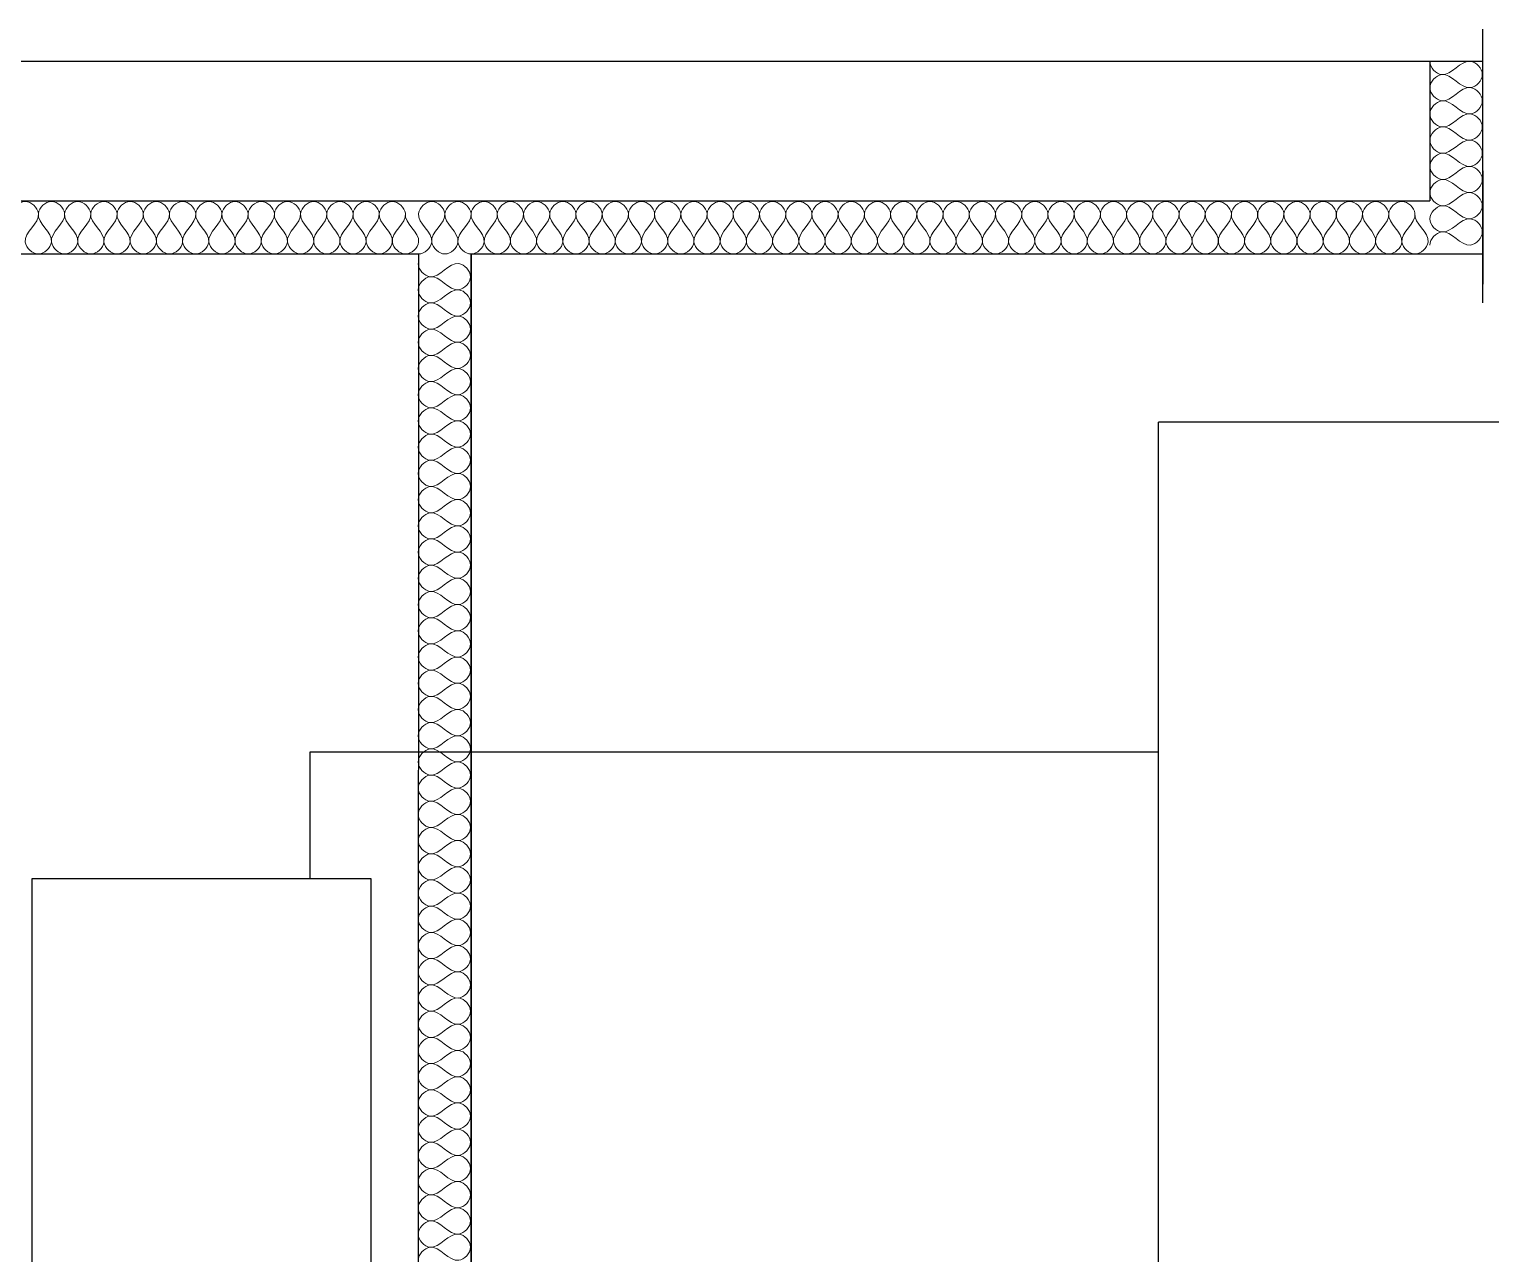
# Model space of a CAD drawing. Header units: metres. Extents: x 125 to 1179, y 511 to 749.
# Drawn here: x 330.81 to 361.82, y 674.04 to 700.01 of the extents above; entities that cross this region are included whole.
import ezdxf

# ---------------------------------------------------------------- set-up
doc = ezdxf.new("R2010")
doc.units = ezdxf.units.M
doc.layers.add('Text18', color=8, linetype='Continuous', lineweight=18)

msp = doc.modelspace()

# ---------------------------------------------------------------- linework, layer by layer
for p, q in [((361.652, 694.21), (361.652, 700.012)), ((361.652, 699.329), (135.692, 699.329)), ((360.529, 699.329), (360.529, 696.369)), ((361.652, 697.007), (361.652, 694.606)), ((139.062, 696.369), (360.529, 696.369)), ((140.186, 695.245), (339.073, 695.245)), ((339.073, 695.244), (339.023, 695.244)), ((339.073, 695.245), (339.062, 659.702)), ((340.186, 695.245), (340.186, 659.702)), ((340.186, 659.702), (340.186, 695.245)), ((340.186, 695.245), (361.652, 695.245))]:
    msp.add_line(p, q)
at = {"color": 152, "true_color": 0x2776bb}
for p, q in [((354.774, 566.675), (354.774, 691.675)), ((530.377, 691.675), (354.774, 691.675)), ((336.774, 681.989), (336.774, 684.689)), ((336.774, 684.689), (354.774, 684.689))]:
    msp.add_line(p, q, dxfattribs=at)
msp.add_lwpolyline([(338.065, 657.289), (338.065, 681.989), (330.865, 681.989), (330.865, 677.954), (330.865, 661.324), (330.865, 657.289)], close=True)
at = {"layer": 'Text18', "color": 0, "ltscale": 0.5}
for points, knots in [([(360.529, 699.329), (360.53, 699.198), (360.892, 698.833), (361.176, 699.359), (361.391, 699.329)], [1.2768335, 1.2768335, 1.2768335, 1.2768335, 1.6131741, 2.2173264, 2.2173264, 2.2173264, 2.2173264]), ([(361.391, 699.329), (361.511, 699.313), (361.772, 699.051), (361.277, 698.554), (360.893, 699.274), (360.529, 698.898), (360.529, 698.773)], [2.217326, 2.217326, 2.217326, 2.217326, 2.553667, 2.890008, 3.49416, 3.830501, 3.830501, 3.830501, 3.830501]), ([(360.529, 698.773), (360.53, 698.642), (360.892, 698.277), (361.176, 698.803), (361.391, 698.773)], [1.2768335, 1.2768335, 1.2768335, 1.2768335, 1.6131741, 2.2173264, 2.2173264, 2.2173264, 2.2173264]), ([(361.391, 698.773), (361.511, 698.756), (361.772, 698.495), (361.277, 697.998), (360.893, 698.718), (360.529, 698.341), (360.529, 698.217)], [2.217326, 2.217326, 2.217326, 2.217326, 2.553667, 2.890008, 3.49416, 3.830501, 3.830501, 3.830501, 3.830501]), ([(360.529, 698.217), (360.53, 698.086), (360.892, 697.72), (361.176, 698.246), (361.391, 698.217)], [1.2768335, 1.2768335, 1.2768335, 1.2768335, 1.6131741, 2.2173264, 2.2173264, 2.2173264, 2.2173264]), ([(361.391, 698.217), (361.511, 698.2), (361.772, 697.939), (361.277, 697.441), (360.893, 698.162), (360.529, 697.785), (360.529, 697.66)], [2.217326, 2.217326, 2.217326, 2.217326, 2.553667, 2.890008, 3.49416, 3.830501, 3.830501, 3.830501, 3.830501]), ([(360.529, 697.66), (360.53, 697.53), (360.892, 697.164), (361.176, 697.69), (361.391, 697.66)], [1.2768335, 1.2768335, 1.2768335, 1.2768335, 1.6131741, 2.2173264, 2.2173264, 2.2173264, 2.2173264]), ([(361.391, 697.66), (361.511, 697.644), (361.772, 697.382), (361.277, 696.885), (360.893, 697.606), (360.529, 697.229), (360.529, 697.104)], [2.217326, 2.217326, 2.217326, 2.217326, 2.553667, 2.890008, 3.49416, 3.830501, 3.830501, 3.830501, 3.830501]), ([(360.529, 697.104), (360.53, 696.973), (360.892, 696.608), (361.176, 697.134), (361.391, 697.104)], [1.2768335, 1.2768335, 1.2768335, 1.2768335, 1.6131741, 2.2173264, 2.2173264, 2.2173264, 2.2173264]), ([(361.391, 697.104), (361.511, 697.087), (361.772, 696.826), (361.277, 696.329), (360.893, 697.049), (360.529, 696.672), (360.529, 696.548)], [2.217326, 2.217326, 2.217326, 2.217326, 2.553667, 2.890008, 3.49416, 3.830501, 3.830501, 3.830501, 3.830501]), ([(360.529, 696.548), (360.53, 696.417), (360.892, 696.051), (361.176, 696.578), (361.391, 696.548)], [1.2768335, 1.2768335, 1.2768335, 1.2768335, 1.6131741, 2.2173264, 2.2173264, 2.2173264, 2.2173264]), ([(361.391, 696.548), (361.511, 696.531), (361.772, 696.27), (361.277, 695.772), (360.893, 696.493), (360.529, 696.116), (360.529, 695.991)], [2.217326, 2.217326, 2.217326, 2.217326, 2.553667, 2.890008, 3.49416, 3.830501, 3.830501, 3.830501, 3.830501]), ([(330.448, 696.107), (330.465, 696.227), (330.726, 696.488), (331.224, 695.993), (330.503, 695.609), (330.88, 695.246), (331.005, 695.245)], [2.217326, 2.217326, 2.217326, 2.217326, 2.553667, 2.890008, 3.49416, 3.830501, 3.830501, 3.830501, 3.830501]), ([(331.005, 696.107), (331.021, 696.227), (331.283, 696.488), (331.78, 695.993), (331.059, 695.609), (331.436, 695.246), (331.561, 695.245)], [2.217326, 2.217326, 2.217326, 2.217326, 2.553667, 2.890008, 3.49416, 3.830501, 3.830501, 3.830501, 3.830501]), ([(331.561, 696.107), (331.578, 696.227), (331.839, 696.488), (332.336, 695.993), (331.616, 695.609), (331.993, 695.246), (332.117, 695.245)], [2.217326, 2.217326, 2.217326, 2.217326, 2.553667, 2.890008, 3.49416, 3.830501, 3.830501, 3.830501, 3.830501]), ([(332.117, 696.107), (332.134, 696.227), (332.395, 696.488), (332.893, 695.993), (332.172, 695.609), (332.549, 695.246), (332.674, 695.245)], [2.217326, 2.217326, 2.217326, 2.217326, 2.553667, 2.890008, 3.49416, 3.830501, 3.830501, 3.830501, 3.830501]), ([(332.674, 696.107), (332.69, 696.227), (332.952, 696.488), (333.449, 695.993), (332.728, 695.609), (333.105, 695.246), (333.23, 695.245)], [2.217326, 2.217326, 2.217326, 2.217326, 2.553667, 2.890008, 3.49416, 3.830501, 3.830501, 3.830501, 3.830501]), ([(333.23, 696.107), (333.247, 696.227), (333.508, 696.488), (334.005, 695.993), (333.285, 695.609), (333.662, 695.246), (333.786, 695.245)], [2.217326, 2.217326, 2.217326, 2.217326, 2.553667, 2.890008, 3.49416, 3.830501, 3.830501, 3.830501, 3.830501]), ([(333.786, 696.107), (333.803, 696.227), (334.064, 696.488), (334.562, 695.993), (333.841, 695.609), (334.218, 695.246), (334.343, 695.245)], [2.217326, 2.217326, 2.217326, 2.217326, 2.553667, 2.890008, 3.49416, 3.830501, 3.830501, 3.830501, 3.830501]), ([(334.343, 696.107), (334.359, 696.227), (334.621, 696.488), (335.118, 695.993), (334.397, 695.609), (334.774, 695.246), (334.899, 695.245)], [2.217326, 2.217326, 2.217326, 2.217326, 2.553667, 2.890008, 3.49416, 3.830501, 3.830501, 3.830501, 3.830501]), ([(334.899, 696.107), (334.916, 696.227), (335.177, 696.488), (335.674, 695.993), (334.954, 695.609), (335.331, 695.246), (335.455, 695.245)], [2.217326, 2.217326, 2.217326, 2.217326, 2.553667, 2.890008, 3.49416, 3.830501, 3.830501, 3.830501, 3.830501]), ([(335.455, 696.107), (335.472, 696.227), (335.733, 696.488), (336.231, 695.993), (335.51, 695.609), (335.887, 695.246), (336.012, 695.245)], [2.217326, 2.217326, 2.217326, 2.217326, 2.553667, 2.890008, 3.49416, 3.830501, 3.830501, 3.830501, 3.830501]), ([(336.012, 696.107), (336.028, 696.227), (336.29, 696.488), (336.787, 695.993), (336.066, 695.609), (336.443, 695.246), (336.568, 695.245)], [2.217326, 2.217326, 2.217326, 2.217326, 2.553667, 2.890008, 3.49416, 3.830501, 3.830501, 3.830501, 3.830501]), ([(336.568, 696.107), (336.585, 696.227), (336.846, 696.488), (337.343, 695.993), (336.623, 695.609), (337, 695.246), (337.124, 695.245)], [2.217326, 2.217326, 2.217326, 2.217326, 2.553667, 2.890008, 3.49416, 3.830501, 3.830501, 3.830501, 3.830501]), ([(337.124, 696.107), (337.141, 696.227), (337.402, 696.488), (337.9, 695.993), (337.179, 695.609), (337.556, 695.246), (337.681, 695.245)], [2.217326, 2.217326, 2.217326, 2.217326, 2.553667, 2.890008, 3.49416, 3.830501, 3.830501, 3.830501, 3.830501]), ([(337.681, 696.107), (337.697, 696.227), (337.959, 696.488), (338.456, 695.993), (337.735, 695.609), (338.112, 695.246), (338.237, 695.245)], [2.217326, 2.217326, 2.217326, 2.217326, 2.553667, 2.890008, 3.49416, 3.830501, 3.830501, 3.830501, 3.830501]), ([(338.237, 696.107), (338.254, 696.227), (338.515, 696.488), (339.012, 695.993), (338.292, 695.609), (338.669, 695.246), (338.793, 695.245)], [2.217326, 2.217326, 2.217326, 2.217326, 2.553667, 2.890008, 3.49416, 3.830501, 3.830501, 3.830501, 3.830501]), ([(339.073, 696.107), (339.09, 696.227), (339.351, 696.488), (339.849, 695.993), (339.128, 695.609), (339.505, 695.246), (339.63, 695.245)], [2.217326, 2.217326, 2.217326, 2.217326, 2.553667, 2.890008, 3.49416, 3.830501, 3.830501, 3.830501, 3.830501]), ([(339.63, 696.107), (339.646, 696.227), (339.908, 696.488), (340.405, 695.993), (339.684, 695.609), (340.061, 695.246), (340.186, 695.245)], [2.217326, 2.217326, 2.217326, 2.217326, 2.553667, 2.890008, 3.49416, 3.830501, 3.830501, 3.830501, 3.830501]), ([(340.186, 696.107), (340.203, 696.227), (340.464, 696.488), (340.961, 695.993), (340.241, 695.609), (340.618, 695.246), (340.742, 695.245)], [2.217326, 2.217326, 2.217326, 2.217326, 2.553667, 2.890008, 3.49416, 3.830501, 3.830501, 3.830501, 3.830501]), ([(340.742, 696.107), (340.759, 696.227), (341.02, 696.488), (341.518, 695.993), (340.797, 695.609), (341.174, 695.246), (341.299, 695.245)], [2.217326, 2.217326, 2.217326, 2.217326, 2.553667, 2.890008, 3.49416, 3.830501, 3.830501, 3.830501, 3.830501]), ([(341.299, 696.107), (341.315, 696.227), (341.577, 696.488), (342.074, 695.993), (341.353, 695.609), (341.73, 695.246), (341.855, 695.245)], [2.217326, 2.217326, 2.217326, 2.217326, 2.553667, 2.890008, 3.49416, 3.830501, 3.830501, 3.830501, 3.830501]), ([(341.855, 696.107), (341.872, 696.227), (342.133, 696.488), (342.63, 695.993), (341.91, 695.609), (342.287, 695.246), (342.411, 695.245)], [2.217326, 2.217326, 2.217326, 2.217326, 2.553667, 2.890008, 3.49416, 3.830501, 3.830501, 3.830501, 3.830501]), ([(342.411, 696.107), (342.428, 696.227), (342.689, 696.488), (343.187, 695.993), (342.466, 695.609), (342.843, 695.246), (342.968, 695.245)], [2.217326, 2.217326, 2.217326, 2.217326, 2.553667, 2.890008, 3.49416, 3.830501, 3.830501, 3.830501, 3.830501]), ([(342.968, 696.107), (342.984, 696.227), (343.246, 696.488), (343.743, 695.993), (343.022, 695.609), (343.399, 695.246), (343.524, 695.245)], [2.217326, 2.217326, 2.217326, 2.217326, 2.553667, 2.890008, 3.49416, 3.830501, 3.830501, 3.830501, 3.830501]), ([(343.524, 696.107), (343.541, 696.227), (343.802, 696.488), (344.299, 695.993), (343.579, 695.609), (343.956, 695.246), (344.08, 695.245)], [2.217326, 2.217326, 2.217326, 2.217326, 2.553667, 2.890008, 3.49416, 3.830501, 3.830501, 3.830501, 3.830501]), ([(344.08, 696.107), (344.097, 696.227), (344.358, 696.488), (344.856, 695.993), (344.135, 695.609), (344.512, 695.246), (344.637, 695.245)], [2.217326, 2.217326, 2.217326, 2.217326, 2.553667, 2.890008, 3.49416, 3.830501, 3.830501, 3.830501, 3.830501]), ([(344.637, 696.107), (344.653, 696.227), (344.915, 696.488), (345.412, 695.993), (344.691, 695.609), (345.068, 695.246), (345.193, 695.245)], [2.217326, 2.217326, 2.217326, 2.217326, 2.553667, 2.890008, 3.49416, 3.830501, 3.830501, 3.830501, 3.830501]), ([(345.193, 696.107), (345.21, 696.227), (345.471, 696.488), (345.968, 695.993), (345.248, 695.609), (345.625, 695.246), (345.749, 695.245)], [2.217326, 2.217326, 2.217326, 2.217326, 2.553667, 2.890008, 3.49416, 3.830501, 3.830501, 3.830501, 3.830501]), ([(345.749, 696.107), (345.766, 696.227), (346.027, 696.488), (346.525, 695.993), (345.804, 695.609), (346.181, 695.246), (346.306, 695.245)], [2.217326, 2.217326, 2.217326, 2.217326, 2.553667, 2.890008, 3.49416, 3.830501, 3.830501, 3.830501, 3.830501]), ([(346.306, 696.107), (346.322, 696.227), (346.584, 696.488), (347.081, 695.993), (346.36, 695.609), (346.737, 695.246), (346.862, 695.245)], [2.217326, 2.217326, 2.217326, 2.217326, 2.553667, 2.890008, 3.49416, 3.830501, 3.830501, 3.830501, 3.830501]), ([(346.862, 696.107), (346.879, 696.227), (347.14, 696.488), (347.637, 695.993), (346.917, 695.609), (347.294, 695.246), (347.418, 695.245)], [2.217326, 2.217326, 2.217326, 2.217326, 2.553667, 2.890008, 3.49416, 3.830501, 3.830501, 3.830501, 3.830501]), ([(347.418, 696.107), (347.435, 696.227), (347.696, 696.488), (348.194, 695.993), (347.473, 695.609), (347.85, 695.246), (347.975, 695.245)], [2.217326, 2.217326, 2.217326, 2.217326, 2.553667, 2.890008, 3.49416, 3.830501, 3.830501, 3.830501, 3.830501]), ([(347.975, 696.107), (347.991, 696.227), (348.253, 696.488), (348.75, 695.993), (348.029, 695.609), (348.406, 695.246), (348.531, 695.245)], [2.217326, 2.217326, 2.217326, 2.217326, 2.553667, 2.890008, 3.49416, 3.830501, 3.830501, 3.830501, 3.830501]), ([(348.531, 696.107), (348.547, 696.227), (348.809, 696.488), (349.306, 695.993), (348.586, 695.609), (348.963, 695.246), (349.087, 695.245)], [2.217326, 2.217326, 2.217326, 2.217326, 2.553667, 2.890008, 3.49416, 3.830501, 3.830501, 3.830501, 3.830501]), ([(349.087, 696.107), (349.104, 696.227), (349.365, 696.488), (349.863, 695.993), (349.142, 695.609), (349.519, 695.246), (349.644, 695.245)], [2.217326, 2.217326, 2.217326, 2.217326, 2.553667, 2.890008, 3.49416, 3.830501, 3.830501, 3.830501, 3.830501]), ([(349.644, 696.107), (349.66, 696.227), (349.921, 696.488), (350.419, 695.993), (349.698, 695.609), (350.075, 695.246), (350.2, 695.245)], [2.217326, 2.217326, 2.217326, 2.217326, 2.553667, 2.890008, 3.49416, 3.830501, 3.830501, 3.830501, 3.830501]), ([(350.2, 696.107), (350.216, 696.227), (350.478, 696.488), (350.975, 695.993), (350.255, 695.609), (350.631, 695.246), (350.756, 695.245)], [2.217326, 2.217326, 2.217326, 2.217326, 2.553667, 2.890008, 3.49416, 3.830501, 3.830501, 3.830501, 3.830501]), ([(350.756, 696.107), (350.773, 696.227), (351.034, 696.488), (351.532, 695.993), (350.811, 695.609), (351.188, 695.246), (351.312, 695.245)], [2.217326, 2.217326, 2.217326, 2.217326, 2.553667, 2.890008, 3.49416, 3.830501, 3.830501, 3.830501, 3.830501]), ([(351.312, 696.107), (351.329, 696.227), (351.59, 696.488), (352.088, 695.993), (351.367, 695.609), (351.744, 695.246), (351.869, 695.245)], [2.217326, 2.217326, 2.217326, 2.217326, 2.553667, 2.890008, 3.49416, 3.830501, 3.830501, 3.830501, 3.830501]), ([(351.869, 696.107), (351.885, 696.227), (352.147, 696.488), (352.644, 695.993), (351.924, 695.609), (352.3, 695.246), (352.425, 695.245)], [2.217326, 2.217326, 2.217326, 2.217326, 2.553667, 2.890008, 3.49416, 3.830501, 3.830501, 3.830501, 3.830501]), ([(352.425, 696.107), (352.442, 696.227), (352.703, 696.488), (353.201, 695.993), (352.48, 695.609), (352.857, 695.246), (352.981, 695.245)], [2.217326, 2.217326, 2.217326, 2.217326, 2.553667, 2.890008, 3.49416, 3.830501, 3.830501, 3.830501, 3.830501]), ([(352.981, 696.107), (352.998, 696.227), (353.259, 696.488), (353.757, 695.993), (353.036, 695.609), (353.413, 695.246), (353.538, 695.245)], [2.217326, 2.217326, 2.217326, 2.217326, 2.553667, 2.890008, 3.49416, 3.830501, 3.830501, 3.830501, 3.830501]), ([(353.538, 696.107), (353.554, 696.227), (353.816, 696.488), (354.313, 695.993), (353.593, 695.609), (353.969, 695.246), (354.094, 695.245)], [2.217326, 2.217326, 2.217326, 2.217326, 2.553667, 2.890008, 3.49416, 3.830501, 3.830501, 3.830501, 3.830501]), ([(354.094, 696.107), (354.111, 696.227), (354.372, 696.488), (354.869, 695.993), (354.149, 695.609), (354.526, 695.246), (354.65, 695.245)], [2.217326, 2.217326, 2.217326, 2.217326, 2.553667, 2.890008, 3.49416, 3.830501, 3.830501, 3.830501, 3.830501]), ([(354.65, 696.107), (354.667, 696.227), (354.928, 696.488), (355.426, 695.993), (354.705, 695.609), (355.082, 695.246), (355.207, 695.245)], [2.217326, 2.217326, 2.217326, 2.217326, 2.553667, 2.890008, 3.49416, 3.830501, 3.830501, 3.830501, 3.830501]), ([(355.207, 696.107), (355.223, 696.227), (355.485, 696.488), (355.982, 695.993), (355.261, 695.609), (355.638, 695.246), (355.763, 695.245)], [2.217326, 2.217326, 2.217326, 2.217326, 2.553667, 2.890008, 3.49416, 3.830501, 3.830501, 3.830501, 3.830501]), ([(355.763, 696.107), (355.78, 696.227), (356.041, 696.488), (356.538, 695.993), (355.818, 695.609), (356.195, 695.246), (356.319, 695.245)], [2.217326, 2.217326, 2.217326, 2.217326, 2.553667, 2.890008, 3.49416, 3.830501, 3.830501, 3.830501, 3.830501]), ([(356.319, 696.107), (356.336, 696.227), (356.597, 696.488), (357.095, 695.993), (356.374, 695.609), (356.751, 695.246), (356.876, 695.245)], [2.217326, 2.217326, 2.217326, 2.217326, 2.553667, 2.890008, 3.49416, 3.830501, 3.830501, 3.830501, 3.830501]), ([(356.876, 696.107), (356.892, 696.227), (357.154, 696.488), (357.651, 695.993), (356.93, 695.609), (357.307, 695.246), (357.432, 695.245)], [2.217326, 2.217326, 2.217326, 2.217326, 2.553667, 2.890008, 3.49416, 3.830501, 3.830501, 3.830501, 3.830501]), ([(357.432, 696.107), (357.449, 696.227), (357.71, 696.488), (358.207, 695.993), (357.487, 695.609), (357.864, 695.246), (357.988, 695.245)], [2.217326, 2.217326, 2.217326, 2.217326, 2.553667, 2.890008, 3.49416, 3.830501, 3.830501, 3.830501, 3.830501]), ([(357.988, 696.107), (358.005, 696.227), (358.266, 696.488), (358.764, 695.993), (358.043, 695.609), (358.42, 695.246), (358.545, 695.245)], [2.217326, 2.217326, 2.217326, 2.217326, 2.553667, 2.890008, 3.49416, 3.830501, 3.830501, 3.830501, 3.830501]), ([(358.545, 696.107), (358.561, 696.227), (358.823, 696.488), (359.32, 695.993), (358.599, 695.609), (358.976, 695.246), (359.101, 695.245)], [2.217326, 2.217326, 2.217326, 2.217326, 2.553667, 2.890008, 3.49416, 3.830501, 3.830501, 3.830501, 3.830501]), ([(359.101, 696.107), (359.118, 696.227), (359.379, 696.488), (359.876, 695.993), (359.156, 695.609), (359.533, 695.246), (359.657, 695.245)], [2.217326, 2.217326, 2.217326, 2.217326, 2.553667, 2.890008, 3.49416, 3.830501, 3.830501, 3.830501, 3.830501]), ([(359.657, 696.107), (359.674, 696.227), (359.935, 696.488), (360.433, 695.993), (359.712, 695.609), (360.089, 695.246), (360.214, 695.245)], [2.217326, 2.217326, 2.217326, 2.217326, 2.553667, 2.890008, 3.49416, 3.830501, 3.830501, 3.830501, 3.830501]), ([(331.005, 695.245), (331.135, 695.246), (331.501, 695.609), (330.975, 695.892), (331.005, 696.107)], [1.2768335, 1.2768335, 1.2768335, 1.2768335, 1.6131741, 2.2173264, 2.2173264, 2.2173264, 2.2173264]), ([(331.561, 695.245), (331.692, 695.246), (332.057, 695.609), (331.531, 695.892), (331.561, 696.107)], [1.2768335, 1.2768335, 1.2768335, 1.2768335, 1.6131741, 2.2173264, 2.2173264, 2.2173264, 2.2173264]), ([(332.117, 695.245), (332.248, 695.246), (332.614, 695.609), (332.087, 695.892), (332.117, 696.107)], [1.2768335, 1.2768335, 1.2768335, 1.2768335, 1.6131741, 2.2173264, 2.2173264, 2.2173264, 2.2173264]), ([(332.674, 695.245), (332.804, 695.246), (333.17, 695.609), (332.644, 695.892), (332.674, 696.107)], [1.2768335, 1.2768335, 1.2768335, 1.2768335, 1.6131741, 2.2173264, 2.2173264, 2.2173264, 2.2173264]), ([(333.23, 695.245), (333.361, 695.246), (333.726, 695.609), (333.2, 695.892), (333.23, 696.107)], [1.2768335, 1.2768335, 1.2768335, 1.2768335, 1.6131741, 2.2173264, 2.2173264, 2.2173264, 2.2173264]), ([(333.786, 695.245), (333.917, 695.246), (334.283, 695.609), (333.756, 695.892), (333.786, 696.107)], [1.2768335, 1.2768335, 1.2768335, 1.2768335, 1.6131741, 2.2173264, 2.2173264, 2.2173264, 2.2173264]), ([(334.343, 695.245), (334.473, 695.246), (334.839, 695.609), (334.313, 695.892), (334.343, 696.107)], [1.2768335, 1.2768335, 1.2768335, 1.2768335, 1.6131741, 2.2173264, 2.2173264, 2.2173264, 2.2173264]), ([(334.899, 695.245), (335.03, 695.246), (335.395, 695.609), (334.869, 695.892), (334.899, 696.107)], [1.2768335, 1.2768335, 1.2768335, 1.2768335, 1.6131741, 2.2173264, 2.2173264, 2.2173264, 2.2173264]), ([(335.455, 695.245), (335.586, 695.246), (335.952, 695.609), (335.425, 695.892), (335.455, 696.107)], [1.2768335, 1.2768335, 1.2768335, 1.2768335, 1.6131741, 2.2173264, 2.2173264, 2.2173264, 2.2173264]), ([(336.012, 695.245), (336.142, 695.246), (336.508, 695.609), (335.982, 695.892), (336.012, 696.107)], [1.2768335, 1.2768335, 1.2768335, 1.2768335, 1.6131741, 2.2173264, 2.2173264, 2.2173264, 2.2173264]), ([(336.568, 695.245), (336.699, 695.246), (337.064, 695.609), (336.538, 695.892), (336.568, 696.107)], [1.2768335, 1.2768335, 1.2768335, 1.2768335, 1.6131741, 2.2173264, 2.2173264, 2.2173264, 2.2173264]), ([(337.124, 695.245), (337.255, 695.246), (337.621, 695.609), (337.094, 695.892), (337.124, 696.107)], [1.2768335, 1.2768335, 1.2768335, 1.2768335, 1.6131741, 2.2173264, 2.2173264, 2.2173264, 2.2173264]), ([(337.681, 695.245), (337.811, 695.246), (338.177, 695.609), (337.651, 695.892), (337.681, 696.107)], [1.2768335, 1.2768335, 1.2768335, 1.2768335, 1.6131741, 2.2173264, 2.2173264, 2.2173264, 2.2173264]), ([(338.237, 695.245), (338.368, 695.246), (338.733, 695.609), (338.207, 695.892), (338.237, 696.107)], [1.2768335, 1.2768335, 1.2768335, 1.2768335, 1.6131741, 2.2173264, 2.2173264, 2.2173264, 2.2173264]), ([(338.793, 695.245), (338.924, 695.246), (339.29, 695.609), (338.763, 695.892), (338.793, 696.107)], [1.2768335, 1.2768335, 1.2768335, 1.2768335, 1.6131741, 2.2173264, 2.2173264, 2.2173264, 2.2173264]), ([(339.073, 695.245), (339.204, 695.246), (339.57, 695.609), (339.043, 695.892), (339.073, 696.107)], [1.2768335, 1.2768335, 1.2768335, 1.2768335, 1.6131741, 2.2173264, 2.2173264, 2.2173264, 2.2173264]), ([(339.63, 695.245), (339.76, 695.246), (340.126, 695.609), (339.6, 695.892), (339.63, 696.107)], [1.2768335, 1.2768335, 1.2768335, 1.2768335, 1.6131741, 2.2173264, 2.2173264, 2.2173264, 2.2173264]), ([(340.186, 695.245), (340.317, 695.246), (340.682, 695.609), (340.156, 695.892), (340.186, 696.107)], [1.2768335, 1.2768335, 1.2768335, 1.2768335, 1.6131741, 2.2173264, 2.2173264, 2.2173264, 2.2173264]), ([(340.742, 695.245), (340.873, 695.246), (341.239, 695.609), (340.712, 695.892), (340.742, 696.107)], [1.2768335, 1.2768335, 1.2768335, 1.2768335, 1.6131741, 2.2173264, 2.2173264, 2.2173264, 2.2173264]), ([(341.299, 695.245), (341.429, 695.246), (341.795, 695.609), (341.269, 695.892), (341.299, 696.107)], [1.2768335, 1.2768335, 1.2768335, 1.2768335, 1.6131741, 2.2173264, 2.2173264, 2.2173264, 2.2173264]), ([(341.855, 695.245), (341.986, 695.246), (342.351, 695.609), (341.825, 695.892), (341.855, 696.107)], [1.2768335, 1.2768335, 1.2768335, 1.2768335, 1.6131741, 2.2173264, 2.2173264, 2.2173264, 2.2173264]), ([(342.411, 695.245), (342.542, 695.246), (342.908, 695.609), (342.381, 695.892), (342.411, 696.107)], [1.2768335, 1.2768335, 1.2768335, 1.2768335, 1.6131741, 2.2173264, 2.2173264, 2.2173264, 2.2173264]), ([(342.968, 695.245), (343.098, 695.246), (343.464, 695.609), (342.938, 695.892), (342.968, 696.107)], [1.2768335, 1.2768335, 1.2768335, 1.2768335, 1.6131741, 2.2173264, 2.2173264, 2.2173264, 2.2173264]), ([(343.524, 695.245), (343.655, 695.246), (344.02, 695.609), (343.494, 695.892), (343.524, 696.107)], [1.2768335, 1.2768335, 1.2768335, 1.2768335, 1.6131741, 2.2173264, 2.2173264, 2.2173264, 2.2173264]), ([(344.08, 695.245), (344.211, 695.246), (344.577, 695.609), (344.05, 695.892), (344.08, 696.107)], [1.2768335, 1.2768335, 1.2768335, 1.2768335, 1.6131741, 2.2173264, 2.2173264, 2.2173264, 2.2173264]), ([(344.637, 695.245), (344.767, 695.246), (345.133, 695.609), (344.607, 695.892), (344.637, 696.107)], [1.2768335, 1.2768335, 1.2768335, 1.2768335, 1.6131741, 2.2173264, 2.2173264, 2.2173264, 2.2173264]), ([(345.193, 695.245), (345.324, 695.246), (345.689, 695.609), (345.163, 695.892), (345.193, 696.107)], [1.2768335, 1.2768335, 1.2768335, 1.2768335, 1.6131741, 2.2173264, 2.2173264, 2.2173264, 2.2173264]), ([(345.749, 695.245), (345.88, 695.246), (346.246, 695.609), (345.719, 695.892), (345.749, 696.107)], [1.2768335, 1.2768335, 1.2768335, 1.2768335, 1.6131741, 2.2173264, 2.2173264, 2.2173264, 2.2173264]), ([(346.306, 695.245), (346.436, 695.246), (346.802, 695.609), (346.276, 695.892), (346.306, 696.107)], [1.2768335, 1.2768335, 1.2768335, 1.2768335, 1.6131741, 2.2173264, 2.2173264, 2.2173264, 2.2173264]), ([(346.862, 695.245), (346.993, 695.246), (347.358, 695.609), (346.832, 695.892), (346.862, 696.107)], [1.2768335, 1.2768335, 1.2768335, 1.2768335, 1.6131741, 2.2173264, 2.2173264, 2.2173264, 2.2173264]), ([(347.418, 695.245), (347.549, 695.246), (347.915, 695.609), (347.388, 695.892), (347.418, 696.107)], [1.2768335, 1.2768335, 1.2768335, 1.2768335, 1.6131741, 2.2173264, 2.2173264, 2.2173264, 2.2173264]), ([(347.975, 695.245), (348.105, 695.246), (348.471, 695.609), (347.945, 695.892), (347.975, 696.107)], [1.2768335, 1.2768335, 1.2768335, 1.2768335, 1.6131741, 2.2173264, 2.2173264, 2.2173264, 2.2173264]), ([(348.531, 695.245), (348.662, 695.246), (349.027, 695.609), (348.501, 695.892), (348.531, 696.107)], [1.2768335, 1.2768335, 1.2768335, 1.2768335, 1.6131741, 2.2173264, 2.2173264, 2.2173264, 2.2173264]), ([(349.087, 695.245), (349.218, 695.246), (349.583, 695.609), (349.057, 695.892), (349.087, 696.107)], [1.2768335, 1.2768335, 1.2768335, 1.2768335, 1.6131741, 2.2173264, 2.2173264, 2.2173264, 2.2173264]), ([(349.644, 695.245), (349.774, 695.246), (350.14, 695.609), (349.614, 695.892), (349.644, 696.107)], [1.2768335, 1.2768335, 1.2768335, 1.2768335, 1.6131741, 2.2173264, 2.2173264, 2.2173264, 2.2173264]), ([(350.2, 695.245), (350.331, 695.246), (350.696, 695.609), (350.17, 695.892), (350.2, 696.107)], [1.2768335, 1.2768335, 1.2768335, 1.2768335, 1.6131741, 2.2173264, 2.2173264, 2.2173264, 2.2173264]), ([(350.756, 695.245), (350.887, 695.246), (351.252, 695.609), (350.726, 695.892), (350.756, 696.107)], [1.2768335, 1.2768335, 1.2768335, 1.2768335, 1.6131741, 2.2173264, 2.2173264, 2.2173264, 2.2173264]), ([(351.312, 695.245), (351.443, 695.246), (351.809, 695.609), (351.283, 695.892), (351.312, 696.107)], [1.2768335, 1.2768335, 1.2768335, 1.2768335, 1.6131741, 2.2173264, 2.2173264, 2.2173264, 2.2173264]), ([(351.869, 695.245), (352, 695.246), (352.365, 695.609), (351.839, 695.892), (351.869, 696.107)], [1.2768335, 1.2768335, 1.2768335, 1.2768335, 1.6131741, 2.2173264, 2.2173264, 2.2173264, 2.2173264]), ([(352.425, 695.245), (352.556, 695.246), (352.921, 695.609), (352.395, 695.892), (352.425, 696.107)], [1.2768335, 1.2768335, 1.2768335, 1.2768335, 1.6131741, 2.2173264, 2.2173264, 2.2173264, 2.2173264]), ([(352.981, 695.245), (353.112, 695.246), (353.478, 695.609), (352.952, 695.892), (352.981, 696.107)], [1.2768335, 1.2768335, 1.2768335, 1.2768335, 1.6131741, 2.2173264, 2.2173264, 2.2173264, 2.2173264]), ([(353.538, 695.245), (353.669, 695.246), (354.034, 695.609), (353.508, 695.892), (353.538, 696.107)], [1.2768335, 1.2768335, 1.2768335, 1.2768335, 1.6131741, 2.2173264, 2.2173264, 2.2173264, 2.2173264]), ([(354.094, 695.245), (354.225, 695.246), (354.59, 695.609), (354.064, 695.892), (354.094, 696.107)], [1.2768335, 1.2768335, 1.2768335, 1.2768335, 1.6131741, 2.2173264, 2.2173264, 2.2173264, 2.2173264]), ([(354.65, 695.245), (354.781, 695.246), (355.147, 695.609), (354.621, 695.892), (354.65, 696.107)], [1.2768335, 1.2768335, 1.2768335, 1.2768335, 1.6131741, 2.2173264, 2.2173264, 2.2173264, 2.2173264]), ([(355.207, 695.245), (355.337, 695.246), (355.703, 695.609), (355.177, 695.892), (355.207, 696.107)], [1.2768335, 1.2768335, 1.2768335, 1.2768335, 1.6131741, 2.2173264, 2.2173264, 2.2173264, 2.2173264]), ([(355.763, 695.245), (355.894, 695.246), (356.259, 695.609), (355.733, 695.892), (355.763, 696.107)], [1.2768335, 1.2768335, 1.2768335, 1.2768335, 1.6131741, 2.2173264, 2.2173264, 2.2173264, 2.2173264]), ([(356.319, 695.245), (356.45, 695.246), (356.816, 695.609), (356.289, 695.892), (356.319, 696.107)], [1.2768335, 1.2768335, 1.2768335, 1.2768335, 1.6131741, 2.2173264, 2.2173264, 2.2173264, 2.2173264]), ([(356.876, 695.245), (357.006, 695.246), (357.372, 695.609), (356.846, 695.892), (356.876, 696.107)], [1.2768335, 1.2768335, 1.2768335, 1.2768335, 1.6131741, 2.2173264, 2.2173264, 2.2173264, 2.2173264]), ([(357.432, 695.245), (357.563, 695.246), (357.928, 695.609), (357.402, 695.892), (357.432, 696.107)], [1.2768335, 1.2768335, 1.2768335, 1.2768335, 1.6131741, 2.2173264, 2.2173264, 2.2173264, 2.2173264]), ([(357.988, 695.245), (358.119, 695.246), (358.485, 695.609), (357.958, 695.892), (357.988, 696.107)], [1.2768335, 1.2768335, 1.2768335, 1.2768335, 1.6131741, 2.2173264, 2.2173264, 2.2173264, 2.2173264]), ([(358.545, 695.245), (358.675, 695.246), (359.041, 695.609), (358.515, 695.892), (358.545, 696.107)], [1.2768335, 1.2768335, 1.2768335, 1.2768335, 1.6131741, 2.2173264, 2.2173264, 2.2173264, 2.2173264]), ([(359.101, 695.245), (359.232, 695.246), (359.597, 695.609), (359.071, 695.892), (359.101, 696.107)], [1.2768335, 1.2768335, 1.2768335, 1.2768335, 1.6131741, 2.2173264, 2.2173264, 2.2173264, 2.2173264]), ([(359.657, 695.245), (359.788, 695.246), (360.154, 695.609), (359.627, 695.892), (359.657, 696.107)], [1.2768335, 1.2768335, 1.2768335, 1.2768335, 1.6131741, 2.2173264, 2.2173264, 2.2173264, 2.2173264]), ([(360.214, 695.245), (360.344, 695.246), (360.71, 695.609), (360.184, 695.892), (360.214, 696.107)], [1.2768335, 1.2768335, 1.2768335, 1.2768335, 1.6131741, 2.2173264, 2.2173264, 2.2173264, 2.2173264]), ([(360.529, 695.991), (360.53, 695.861), (360.892, 695.495), (361.176, 696.021), (361.391, 695.991)], [1.2768335, 1.2768335, 1.2768335, 1.2768335, 1.6131741, 2.2173264, 2.2173264, 2.2173264, 2.2173264]), ([(361.391, 695.991), (361.511, 695.975), (361.772, 695.713), (361.277, 695.216), (360.893, 695.937), (360.529, 695.56), (360.529, 695.435)], [2.217326, 2.217326, 2.217326, 2.217326, 2.553667, 2.890008, 3.49416, 3.830501, 3.830501, 3.830501, 3.830501]), ([(339.062, 695.042), (339.064, 694.911), (339.426, 694.545), (339.709, 695.072), (339.925, 695.042)], [1.2768335, 1.2768335, 1.2768335, 1.2768335, 1.6131741, 2.2173264, 2.2173264, 2.2173264, 2.2173264]), ([(339.925, 695.042), (340.045, 695.025), (340.305, 694.764), (339.81, 694.266), (339.427, 694.987), (339.063, 694.61), (339.062, 694.485)], [2.217326, 2.217326, 2.217326, 2.217326, 2.553667, 2.890008, 3.49416, 3.830501, 3.830501, 3.830501, 3.830501]), ([(339.062, 694.485), (339.064, 694.355), (339.426, 693.989), (339.709, 694.515), (339.925, 694.485)], [1.2768335, 1.2768335, 1.2768335, 1.2768335, 1.6131741, 2.2173264, 2.2173264, 2.2173264, 2.2173264]), ([(339.925, 694.485), (340.045, 694.469), (340.305, 694.207), (339.81, 693.71), (339.427, 694.431), (339.063, 694.054), (339.062, 693.929)], [2.217326, 2.217326, 2.217326, 2.217326, 2.553667, 2.890008, 3.49416, 3.830501, 3.830501, 3.830501, 3.830501]), ([(339.062, 693.929), (339.064, 693.798), (339.426, 693.433), (339.709, 693.959), (339.925, 693.929)], [1.2768335, 1.2768335, 1.2768335, 1.2768335, 1.6131741, 2.2173264, 2.2173264, 2.2173264, 2.2173264]), ([(339.925, 693.929), (340.045, 693.912), (340.305, 693.651), (339.81, 693.154), (339.427, 693.874), (339.063, 693.497), (339.062, 693.373)], [2.217326, 2.217326, 2.217326, 2.217326, 2.553667, 2.890008, 3.49416, 3.830501, 3.830501, 3.830501, 3.830501]), ([(339.062, 693.373), (339.064, 693.242), (339.426, 692.876), (339.709, 693.403), (339.925, 693.373)], [1.2768335, 1.2768335, 1.2768335, 1.2768335, 1.6131741, 2.2173264, 2.2173264, 2.2173264, 2.2173264]), ([(339.925, 693.373), (340.045, 693.356), (340.305, 693.095), (339.81, 692.597), (339.427, 693.318), (339.063, 692.941), (339.062, 692.816)], [2.217326, 2.217326, 2.217326, 2.217326, 2.553667, 2.890008, 3.49416, 3.830501, 3.830501, 3.830501, 3.830501]), ([(339.062, 692.816), (339.064, 692.686), (339.426, 692.32), (339.709, 692.846), (339.925, 692.816)], [1.2768335, 1.2768335, 1.2768335, 1.2768335, 1.6131741, 2.2173264, 2.2173264, 2.2173264, 2.2173264]), ([(339.925, 692.816), (340.045, 692.8), (340.305, 692.538), (339.81, 692.041), (339.427, 692.762), (339.063, 692.385), (339.062, 692.26)], [2.217326, 2.217326, 2.217326, 2.217326, 2.553667, 2.890008, 3.49416, 3.830501, 3.830501, 3.830501, 3.830501]), ([(339.062, 692.26), (339.064, 692.129), (339.426, 691.764), (339.709, 692.29), (339.925, 692.26)], [1.2768335, 1.2768335, 1.2768335, 1.2768335, 1.6131741, 2.2173264, 2.2173264, 2.2173264, 2.2173264]), ([(339.925, 692.26), (340.045, 692.243), (340.305, 691.982), (339.81, 691.485), (339.427, 692.205), (339.063, 691.828), (339.062, 691.704)], [2.217326, 2.217326, 2.217326, 2.217326, 2.553667, 2.890008, 3.49416, 3.830501, 3.830501, 3.830501, 3.830501]), ([(339.062, 691.704), (339.064, 691.573), (339.426, 691.207), (339.709, 691.734), (339.925, 691.704)], [1.2768335, 1.2768335, 1.2768335, 1.2768335, 1.6131741, 2.2173264, 2.2173264, 2.2173264, 2.2173264]), ([(339.925, 691.704), (340.045, 691.687), (340.305, 691.426), (339.81, 690.928), (339.427, 691.649), (339.063, 691.272), (339.062, 691.147)], [2.217326, 2.217326, 2.217326, 2.217326, 2.553667, 2.890008, 3.49416, 3.830501, 3.830501, 3.830501, 3.830501]), ([(339.062, 691.147), (339.064, 691.017), (339.426, 690.651), (339.709, 691.177), (339.925, 691.147)], [1.2768335, 1.2768335, 1.2768335, 1.2768335, 1.6131741, 2.2173264, 2.2173264, 2.2173264, 2.2173264]), ([(339.925, 691.147), (340.045, 691.131), (340.305, 690.869), (339.81, 690.372), (339.427, 691.093), (339.063, 690.716), (339.062, 690.591)], [2.217326, 2.217326, 2.217326, 2.217326, 2.553667, 2.890008, 3.49416, 3.830501, 3.830501, 3.830501, 3.830501]), ([(339.062, 690.591), (339.064, 690.46), (339.426, 690.095), (339.709, 690.621), (339.925, 690.591)], [1.2768335, 1.2768335, 1.2768335, 1.2768335, 1.6131741, 2.2173264, 2.2173264, 2.2173264, 2.2173264]), ([(339.925, 690.591), (340.045, 690.575), (340.305, 690.313), (339.81, 689.816), (339.427, 690.536), (339.063, 690.16), (339.062, 690.035)], [2.217326, 2.217326, 2.217326, 2.217326, 2.553667, 2.890008, 3.49416, 3.830501, 3.830501, 3.830501, 3.830501]), ([(339.062, 690.035), (339.064, 689.904), (339.426, 689.539), (339.709, 690.065), (339.925, 690.035)], [1.2768335, 1.2768335, 1.2768335, 1.2768335, 1.6131741, 2.2173264, 2.2173264, 2.2173264, 2.2173264]), ([(339.925, 690.035), (340.045, 690.018), (340.305, 689.757), (339.81, 689.259), (339.427, 689.98), (339.063, 689.603), (339.062, 689.479)], [2.217326, 2.217326, 2.217326, 2.217326, 2.553667, 2.890008, 3.49416, 3.830501, 3.830501, 3.830501, 3.830501]), ([(339.062, 689.479), (339.064, 689.348), (339.426, 688.982), (339.709, 689.508), (339.925, 689.479)], [1.2768335, 1.2768335, 1.2768335, 1.2768335, 1.6131741, 2.2173264, 2.2173264, 2.2173264, 2.2173264]), ([(339.925, 689.479), (340.045, 689.462), (340.305, 689.201), (339.81, 688.703), (339.427, 689.424), (339.063, 689.047), (339.062, 688.922)], [2.217326, 2.217326, 2.217326, 2.217326, 2.553667, 2.890008, 3.49416, 3.830501, 3.830501, 3.830501, 3.830501]), ([(339.062, 688.922), (339.064, 688.791), (339.426, 688.426), (339.709, 688.952), (339.925, 688.922)], [1.2768335, 1.2768335, 1.2768335, 1.2768335, 1.6131741, 2.2173264, 2.2173264, 2.2173264, 2.2173264]), ([(339.925, 688.922), (340.045, 688.906), (340.305, 688.644), (339.81, 688.147), (339.427, 688.867), (339.063, 688.491), (339.062, 688.366)], [2.217326, 2.217326, 2.217326, 2.217326, 2.553667, 2.890008, 3.49416, 3.830501, 3.830501, 3.830501, 3.830501]), ([(339.062, 688.366), (339.064, 688.235), (339.426, 687.87), (339.709, 688.396), (339.925, 688.366)], [1.2768335, 1.2768335, 1.2768335, 1.2768335, 1.6131741, 2.2173264, 2.2173264, 2.2173264, 2.2173264]), ([(339.925, 688.366), (340.045, 688.349), (340.305, 688.088), (339.81, 687.59), (339.427, 688.311), (339.063, 687.934), (339.062, 687.81)], [2.217326, 2.217326, 2.217326, 2.217326, 2.553667, 2.890008, 3.49416, 3.830501, 3.830501, 3.830501, 3.830501]), ([(339.062, 687.81), (339.064, 687.679), (339.426, 687.313), (339.709, 687.839), (339.925, 687.81)], [1.2768335, 1.2768335, 1.2768335, 1.2768335, 1.6131741, 2.2173264, 2.2173264, 2.2173264, 2.2173264]), ([(339.925, 687.81), (340.045, 687.793), (340.305, 687.532), (339.81, 687.034), (339.427, 687.755), (339.063, 687.378), (339.062, 687.253)], [2.217326, 2.217326, 2.217326, 2.217326, 2.553667, 2.890008, 3.49416, 3.830501, 3.830501, 3.830501, 3.830501]), ([(339.062, 687.253), (339.064, 687.122), (339.426, 686.757), (339.709, 687.283), (339.925, 687.253)], [1.2768335, 1.2768335, 1.2768335, 1.2768335, 1.6131741, 2.2173264, 2.2173264, 2.2173264, 2.2173264]), ([(339.925, 687.253), (340.045, 687.237), (340.305, 686.975), (339.81, 686.478), (339.427, 687.198), (339.063, 686.822), (339.062, 686.697)], [2.217326, 2.217326, 2.217326, 2.217326, 2.553667, 2.890008, 3.49416, 3.830501, 3.830501, 3.830501, 3.830501]), ([(339.062, 686.697), (339.064, 686.566), (339.426, 686.201), (339.709, 686.727), (339.925, 686.697)], [1.2768335, 1.2768335, 1.2768335, 1.2768335, 1.6131741, 2.2173264, 2.2173264, 2.2173264, 2.2173264]), ([(339.925, 686.697), (340.045, 686.68), (340.305, 686.419), (339.81, 685.921), (339.427, 686.642), (339.063, 686.265), (339.062, 686.141)], [2.217326, 2.217326, 2.217326, 2.217326, 2.553667, 2.890008, 3.49416, 3.830501, 3.830501, 3.830501, 3.830501]), ([(339.062, 686.141), (339.064, 686.01), (339.426, 685.644), (339.709, 686.17), (339.925, 686.141)], [1.2768335, 1.2768335, 1.2768335, 1.2768335, 1.6131741, 2.2173264, 2.2173264, 2.2173264, 2.2173264]), ([(339.925, 686.141), (340.045, 686.124), (340.305, 685.863), (339.81, 685.365), (339.427, 686.086), (339.063, 685.709), (339.062, 685.584)], [2.217326, 2.217326, 2.217326, 2.217326, 2.553667, 2.890008, 3.49416, 3.830501, 3.830501, 3.830501, 3.830501]), ([(339.062, 685.584), (339.064, 685.454), (339.426, 685.088), (339.709, 685.614), (339.925, 685.584)], [1.2768335, 1.2768335, 1.2768335, 1.2768335, 1.6131741, 2.2173264, 2.2173264, 2.2173264, 2.2173264]), ([(339.925, 685.584), (340.045, 685.568), (340.305, 685.306), (339.81, 684.809), (339.427, 685.53), (339.063, 685.153), (339.062, 685.028)], [2.217326, 2.217326, 2.217326, 2.217326, 2.553667, 2.890008, 3.49416, 3.830501, 3.830501, 3.830501, 3.830501]), ([(339.062, 685.028), (339.064, 684.897), (339.426, 684.532), (339.709, 685.058), (339.925, 685.028)], [1.2768335, 1.2768335, 1.2768335, 1.2768335, 1.6131741, 2.2173264, 2.2173264, 2.2173264, 2.2173264]), ([(339.925, 685.028), (340.045, 685.011), (340.305, 684.75), (339.81, 684.253), (339.427, 684.973), (339.063, 684.596), (339.062, 684.472)], [2.217326, 2.217326, 2.217326, 2.217326, 2.553667, 2.890008, 3.49416, 3.830501, 3.830501, 3.830501, 3.830501]), ([(339.062, 684.472), (339.064, 684.341), (339.426, 683.975), (339.709, 684.501), (339.925, 684.472)], [1.2768335, 1.2768335, 1.2768335, 1.2768335, 1.6131741, 2.2173264, 2.2173264, 2.2173264, 2.2173264]), ([(339.925, 684.472), (340.045, 684.455), (340.305, 684.194), (339.81, 683.696), (339.427, 684.417), (339.063, 684.04), (339.062, 683.915)], [2.217326, 2.217326, 2.217326, 2.217326, 2.553667, 2.890008, 3.49416, 3.830501, 3.830501, 3.830501, 3.830501]), ([(339.062, 683.915), (339.064, 683.785), (339.426, 683.419), (339.709, 683.945), (339.925, 683.915)], [1.2768335, 1.2768335, 1.2768335, 1.2768335, 1.6131741, 2.2173264, 2.2173264, 2.2173264, 2.2173264]), ([(339.925, 683.915), (340.045, 683.899), (340.305, 683.637), (339.81, 683.14), (339.427, 683.861), (339.063, 683.484), (339.062, 683.359)], [2.217326, 2.217326, 2.217326, 2.217326, 2.553667, 2.890008, 3.49416, 3.830501, 3.830501, 3.830501, 3.830501]), ([(339.062, 683.359), (339.064, 683.228), (339.426, 682.863), (339.709, 683.389), (339.925, 683.359)], [1.2768335, 1.2768335, 1.2768335, 1.2768335, 1.6131741, 2.2173264, 2.2173264, 2.2173264, 2.2173264]), ([(339.925, 683.359), (340.045, 683.342), (340.305, 683.081), (339.81, 682.584), (339.427, 683.304), (339.063, 682.927), (339.062, 682.803)], [2.217326, 2.217326, 2.217326, 2.217326, 2.553667, 2.890008, 3.49416, 3.830501, 3.830501, 3.830501, 3.830501]), ([(339.062, 682.803), (339.064, 682.672), (339.426, 682.306), (339.709, 682.833), (339.925, 682.803)], [1.2768335, 1.2768335, 1.2768335, 1.2768335, 1.6131741, 2.2173264, 2.2173264, 2.2173264, 2.2173264]), ([(339.925, 682.803), (340.045, 682.786), (340.305, 682.525), (339.81, 682.027), (339.427, 682.748), (339.063, 682.371), (339.062, 682.246)], [2.217326, 2.217326, 2.217326, 2.217326, 2.553667, 2.890008, 3.49416, 3.830501, 3.830501, 3.830501, 3.830501]), ([(339.062, 682.246), (339.064, 682.116), (339.426, 681.75), (339.709, 682.276), (339.925, 682.246)], [1.2768335, 1.2768335, 1.2768335, 1.2768335, 1.6131741, 2.2173264, 2.2173264, 2.2173264, 2.2173264]), ([(339.925, 682.246), (340.045, 682.23), (340.305, 681.968), (339.81, 681.471), (339.427, 682.192), (339.063, 681.815), (339.062, 681.69)], [2.217326, 2.217326, 2.217326, 2.217326, 2.553667, 2.890008, 3.49416, 3.830501, 3.830501, 3.830501, 3.830501]), ([(339.062, 681.69), (339.064, 681.559), (339.426, 681.194), (339.709, 681.72), (339.925, 681.69)], [1.2768335, 1.2768335, 1.2768335, 1.2768335, 1.6131741, 2.2173264, 2.2173264, 2.2173264, 2.2173264]), ([(339.925, 681.69), (340.045, 681.673), (340.305, 681.412), (339.81, 680.915), (339.427, 681.635), (339.063, 681.258), (339.062, 681.134)], [2.217326, 2.217326, 2.217326, 2.217326, 2.553667, 2.890008, 3.49416, 3.830501, 3.830501, 3.830501, 3.830501]), ([(339.062, 681.134), (339.064, 681.003), (339.426, 680.637), (339.709, 681.164), (339.925, 681.134)], [1.2768335, 1.2768335, 1.2768335, 1.2768335, 1.6131741, 2.2173264, 2.2173264, 2.2173264, 2.2173264]), ([(339.925, 681.134), (340.045, 681.117), (340.305, 680.856), (339.81, 680.358), (339.427, 681.079), (339.063, 680.702), (339.062, 680.577)], [2.217326, 2.217326, 2.217326, 2.217326, 2.553667, 2.890008, 3.49416, 3.830501, 3.830501, 3.830501, 3.830501]), ([(339.062, 680.577), (339.064, 680.447), (339.426, 680.081), (339.709, 680.607), (339.925, 680.577)], [1.2768335, 1.2768335, 1.2768335, 1.2768335, 1.6131741, 2.2173264, 2.2173264, 2.2173264, 2.2173264]), ([(339.925, 680.577), (340.045, 680.561), (340.305, 680.299), (339.81, 679.802), (339.427, 680.523), (339.063, 680.146), (339.062, 680.021)], [2.217326, 2.217326, 2.217326, 2.217326, 2.553667, 2.890008, 3.49416, 3.830501, 3.830501, 3.830501, 3.830501]), ([(339.062, 680.021), (339.064, 679.89), (339.426, 679.525), (339.709, 680.051), (339.925, 680.021)], [1.2768335, 1.2768335, 1.2768335, 1.2768335, 1.6131741, 2.2173264, 2.2173264, 2.2173264, 2.2173264]), ([(339.925, 680.021), (340.045, 680.004), (340.305, 679.743), (339.81, 679.246), (339.427, 679.966), (339.063, 679.589), (339.062, 679.465)], [2.217326, 2.217326, 2.217326, 2.217326, 2.553667, 2.890008, 3.49416, 3.830501, 3.830501, 3.830501, 3.830501]), ([(339.062, 679.465), (339.064, 679.334), (339.426, 678.968), (339.709, 679.495), (339.925, 679.465)], [1.2768335, 1.2768335, 1.2768335, 1.2768335, 1.6131741, 2.2173264, 2.2173264, 2.2173264, 2.2173264]), ([(339.925, 679.465), (340.045, 679.448), (340.305, 679.187), (339.81, 678.689), (339.427, 679.41), (339.063, 679.033), (339.062, 678.908)], [2.217326, 2.217326, 2.217326, 2.217326, 2.553667, 2.890008, 3.49416, 3.830501, 3.830501, 3.830501, 3.830501]), ([(339.062, 678.908), (339.064, 678.778), (339.426, 678.412), (339.709, 678.938), (339.925, 678.908)], [1.2768335, 1.2768335, 1.2768335, 1.2768335, 1.6131741, 2.2173264, 2.2173264, 2.2173264, 2.2173264]), ([(339.925, 678.908), (340.045, 678.892), (340.305, 678.63), (339.81, 678.133), (339.427, 678.854), (339.063, 678.477), (339.062, 678.352)], [2.217326, 2.217326, 2.217326, 2.217326, 2.553667, 2.890008, 3.49416, 3.830501, 3.830501, 3.830501, 3.830501]), ([(339.062, 678.352), (339.064, 678.221), (339.426, 677.856), (339.709, 678.382), (339.925, 678.352)], [1.2768335, 1.2768335, 1.2768335, 1.2768335, 1.6131741, 2.2173264, 2.2173264, 2.2173264, 2.2173264]), ([(339.925, 678.352), (340.045, 678.335), (340.305, 678.074), (339.81, 677.577), (339.427, 678.297), (339.063, 677.92), (339.062, 677.796)], [2.217326, 2.217326, 2.217326, 2.217326, 2.553667, 2.890008, 3.49416, 3.830501, 3.830501, 3.830501, 3.830501]), ([(339.062, 677.796), (339.064, 677.665), (339.426, 677.299), (339.709, 677.826), (339.925, 677.796)], [1.2768335, 1.2768335, 1.2768335, 1.2768335, 1.6131741, 2.2173264, 2.2173264, 2.2173264, 2.2173264]), ([(339.925, 677.796), (340.045, 677.779), (340.305, 677.518), (339.81, 677.02), (339.427, 677.741), (339.063, 677.364), (339.062, 677.239)], [2.217326, 2.217326, 2.217326, 2.217326, 2.553667, 2.890008, 3.49416, 3.830501, 3.830501, 3.830501, 3.830501]), ([(339.062, 677.239), (339.064, 677.109), (339.426, 676.743), (339.709, 677.269), (339.925, 677.239)], [1.2768335, 1.2768335, 1.2768335, 1.2768335, 1.6131741, 2.2173264, 2.2173264, 2.2173264, 2.2173264]), ([(339.925, 677.239), (340.045, 677.223), (340.305, 676.961), (339.81, 676.464), (339.427, 677.185), (339.063, 676.808), (339.062, 676.683)], [2.217326, 2.217326, 2.217326, 2.217326, 2.553667, 2.890008, 3.49416, 3.830501, 3.830501, 3.830501, 3.830501]), ([(339.062, 676.683), (339.064, 676.552), (339.426, 676.187), (339.709, 676.713), (339.925, 676.683)], [1.2768335, 1.2768335, 1.2768335, 1.2768335, 1.6131741, 2.2173264, 2.2173264, 2.2173264, 2.2173264]), ([(339.925, 676.683), (340.045, 676.666), (340.305, 676.405), (339.81, 675.908), (339.427, 676.628), (339.063, 676.251), (339.062, 676.127)], [2.217326, 2.217326, 2.217326, 2.217326, 2.553667, 2.890008, 3.49416, 3.830501, 3.830501, 3.830501, 3.830501]), ([(339.062, 676.127), (339.064, 675.996), (339.426, 675.63), (339.709, 676.157), (339.925, 676.127)], [1.2768335, 1.2768335, 1.2768335, 1.2768335, 1.6131741, 2.2173264, 2.2173264, 2.2173264, 2.2173264]), ([(339.925, 676.127), (340.045, 676.11), (340.305, 675.849), (339.81, 675.351), (339.427, 676.072), (339.063, 675.695), (339.062, 675.57)], [2.217326, 2.217326, 2.217326, 2.217326, 2.553667, 2.890008, 3.49416, 3.830501, 3.830501, 3.830501, 3.830501]), ([(339.062, 675.57), (339.064, 675.44), (339.426, 675.074), (339.709, 675.6), (339.925, 675.57)], [1.2768335, 1.2768335, 1.2768335, 1.2768335, 1.6131741, 2.2173264, 2.2173264, 2.2173264, 2.2173264]), ([(339.925, 675.57), (340.045, 675.554), (340.305, 675.292), (339.81, 674.795), (339.427, 675.516), (339.063, 675.139), (339.062, 675.014)], [2.217326, 2.217326, 2.217326, 2.217326, 2.553667, 2.890008, 3.49416, 3.830501, 3.830501, 3.830501, 3.830501]), ([(339.062, 675.014), (339.064, 674.883), (339.426, 674.518), (339.709, 675.044), (339.925, 675.014)], [1.2768335, 1.2768335, 1.2768335, 1.2768335, 1.6131741, 2.2173264, 2.2173264, 2.2173264, 2.2173264]), ([(339.925, 675.014), (340.045, 674.997), (340.305, 674.736), (339.81, 674.239), (339.427, 674.959), (339.063, 674.582), (339.062, 674.458)], [2.217326, 2.217326, 2.217326, 2.217326, 2.553667, 2.890008, 3.49416, 3.830501, 3.830501, 3.830501, 3.830501]), ([(339.062, 674.458), (339.064, 674.327), (339.426, 673.961), (339.709, 674.488), (339.925, 674.458)], [1.2768335, 1.2768335, 1.2768335, 1.2768335, 1.6131741, 2.2173264, 2.2173264, 2.2173264, 2.2173264]), ([(339.925, 674.458), (340.045, 674.441), (340.305, 674.18), (339.81, 673.682), (339.427, 674.403), (339.063, 674.026), (339.062, 673.901)], [2.217326, 2.217326, 2.217326, 2.217326, 2.553667, 2.890008, 3.49416, 3.830501, 3.830501, 3.830501, 3.830501])]:
    msp.add_open_spline(points, degree=3, knots=knots, dxfattribs=at)

doc.saveas('drawing.dxf')
